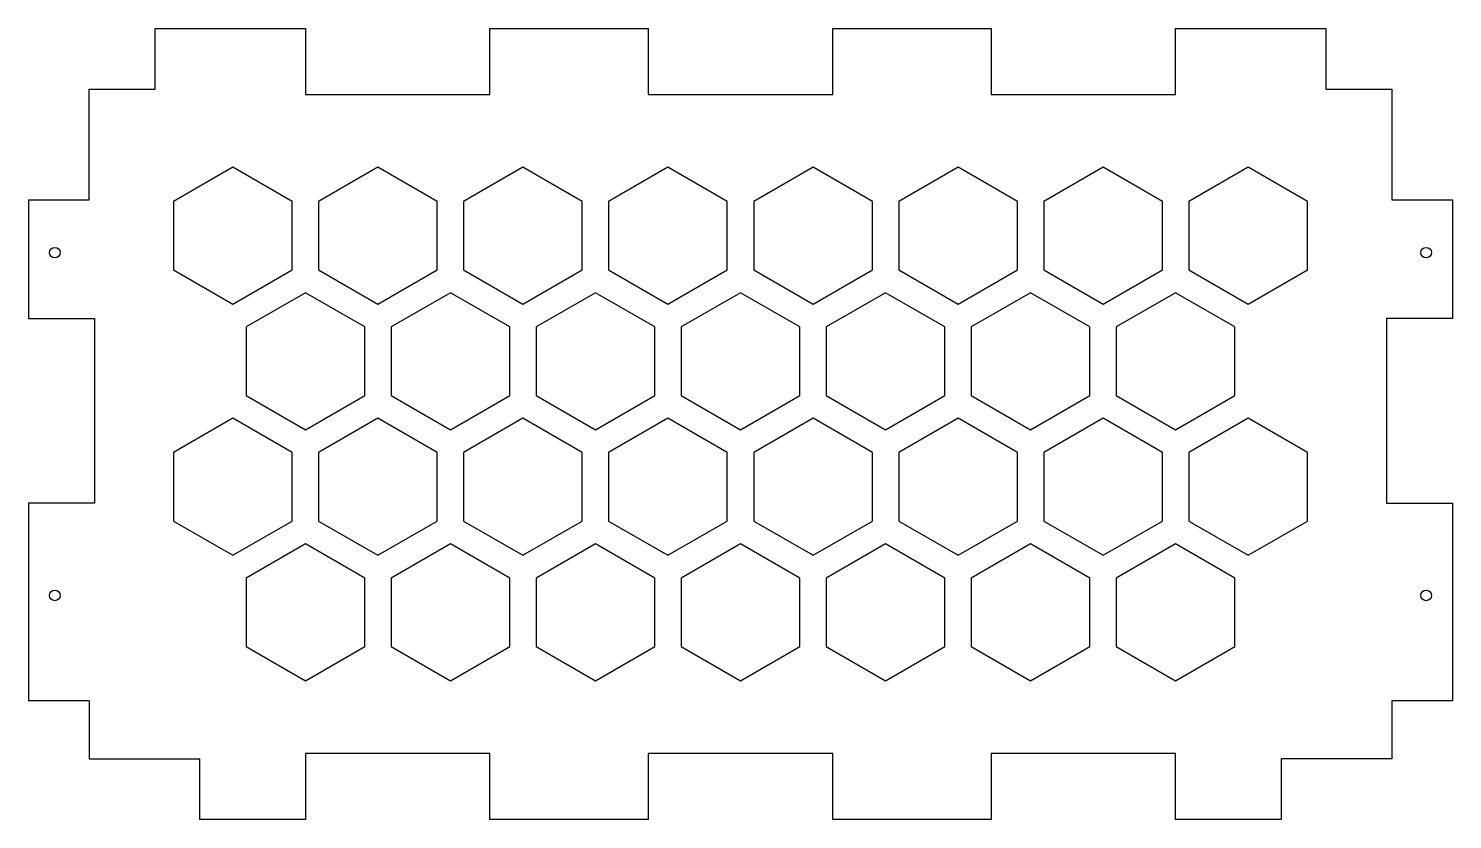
# Model space of a CAD drawing. Header units: millimetres. Extents: x -270 to 270, y -10 to 290.
import ezdxf

# ---------------------------------------------------------------- set-up
doc = ezdxf.new("R2010")
doc.units = ezdxf.units.MM

msp = doc.modelspace()

# ---------------------------------------------------------------- linework, layer by layer
at = {"color": 7, "linetype": 'Continuous', "lineweight": 25}
for p, q in [((-222, 290), (-165, 290)), ((-222, 267), (-222, 290)), ((-165, 290), (-165, 265)), ((-95, 290), (-35, 290)), ((-95, 265), (-95, 290)), ((-35, 290), (-35, 265)), ((35, 290), (95, 290)), ((35, 265), (35, 290)), ((95, 290), (95, 265)), ((165, 290), (222, 290)), ((165, 265), (165, 290)), ((222, 290), (222, 267)), ((-247, 267), (-222, 267)), ((-247, 225), (-247, 267)), ((-165, 265), (-95, 265)), ((-35, 265), (35, 265)), ((95, 265), (165, 265)), ((222, 267), (247, 267)), ((247, 267), (247, 225)), ((-192.5, 237.43), (-215, 224.44)), ((-170, 224.44), (-192.5, 237.43)), ((-137.5, 237.43), (-160, 224.44)), ((-115, 224.44), (-137.5, 237.43)), ((-82.5, 237.43), (-105, 224.44)), ((-60, 224.44), (-82.5, 237.43)), ((-27.5, 237.43), (-50, 224.44)), ((-5, 224.44), (-27.5, 237.43)), ((27.5, 237.43), (5, 224.44)), ((50, 224.44), (27.5, 237.43)), ((82.5, 237.43), (60, 224.44)), ((105, 224.44), (82.5, 237.43)), ((137.5, 237.43), (115, 224.44)), ((160, 224.44), (137.5, 237.43)), ((192.5, 237.43), (170, 224.44)), ((215, 224.44), (192.5, 237.43)), ((-270, 225), (-247, 225)), ((-270, 225), (-270, 180)), ((-215, 224.44), (-215, 198.46)), ((-170, 198.46), (-170, 224.44)), ((-160, 224.44), (-160, 198.46)), ((-115, 198.46), (-115, 224.44)), ((-105, 224.44), (-105, 198.46)), ((-60, 198.46), (-60, 224.44)), ((-50, 224.44), (-50, 198.46)), ((-5, 198.46), (-5, 224.44)), ((5, 224.44), (5, 198.46)), ((50, 198.46), (50, 224.44)), ((60, 224.44), (60, 198.46)), ((105, 198.46), (105, 224.44)), ((115, 224.44), (115, 198.46)), ((160, 198.46), (160, 224.44)), ((170, 224.44), (170, 198.46)), ((215, 198.46), (215, 224.44)), ((247, 225), (270, 225)), ((270, 225), (270, 180)), ((-215, 198.46), (-192.5, 185.47)), ((-192.5, 185.47), (-170, 198.46)), ((-160, 198.46), (-137.5, 185.47)), ((-137.5, 185.47), (-115, 198.46)), ((-105, 198.46), (-82.5, 185.47)), ((-82.5, 185.47), (-60, 198.46)), ((-50, 198.46), (-27.5, 185.47)), ((-27.5, 185.47), (-5, 198.46)), ((5, 198.46), (27.5, 185.47)), ((27.5, 185.47), (50, 198.46)), ((60, 198.46), (82.5, 185.47)), ((82.5, 185.47), (105, 198.46)), ((115, 198.46), (137.5, 185.47)), ((137.5, 185.47), (160, 198.46)), ((170, 198.46), (192.5, 185.47)), ((192.5, 185.47), (215, 198.46)), ((-165, 189.8), (-187.5, 176.81)), ((-142.5, 176.81), (-165, 189.8)), ((-110, 189.8), (-132.5, 176.81)), ((-87.5, 176.81), (-110, 189.8)), ((-55, 189.8), (-77.5, 176.81)), ((-32.5, 176.81), (-55, 189.8)), ((0, 189.8), (-22.5, 176.81)), ((22.5, 176.81), (0, 189.8)), ((55, 189.8), (32.5, 176.81)), ((77.5, 176.81), (55, 189.8)), ((110, 189.8), (87.5, 176.81)), ((132.5, 176.81), (110, 189.8)), ((165, 189.8), (142.5, 176.81)), ((187.5, 176.81), (165, 189.8)), ((-270, 180), (-245, 180)), ((-245, 180), (-245, 110)), ((245, 180), (245, 110)), ((270, 180), (245, 180)), ((-187.5, 176.81), (-187.5, 150.83)), ((-142.5, 150.83), (-142.5, 176.81)), ((-132.5, 176.81), (-132.5, 150.83)), ((-87.5, 150.83), (-87.5, 176.81)), ((-77.5, 176.81), (-77.5, 150.83)), ((-32.5, 150.83), (-32.5, 176.81)), ((-22.5, 176.81), (-22.5, 150.83)), ((22.5, 150.83), (22.5, 176.81)), ((32.5, 176.81), (32.5, 150.83)), ((77.5, 150.83), (77.5, 176.81)), ((87.5, 176.81), (87.5, 150.83)), ((132.5, 150.83), (132.5, 176.81)), ((142.5, 176.81), (142.5, 150.83)), ((187.5, 150.83), (187.5, 176.81)), ((-187.5, 150.83), (-165, 137.83)), ((-165, 137.83), (-142.5, 150.83)), ((-132.5, 150.83), (-110, 137.83)), ((-110, 137.83), (-87.5, 150.83)), ((-77.5, 150.83), (-55, 137.83)), ((-55, 137.83), (-32.5, 150.83)), ((-22.5, 150.83), (0, 137.83)), ((0, 137.83), (22.5, 150.83)), ((32.5, 150.83), (55, 137.83)), ((55, 137.83), (77.5, 150.83)), ((87.5, 150.83), (110, 137.83)), ((110, 137.83), (132.5, 150.83)), ((142.5, 150.83), (165, 137.83)), ((165, 137.83), (187.5, 150.83)), ((-192.5, 142.17), (-215, 129.17)), ((-170, 129.17), (-192.5, 142.17)), ((-137.5, 142.17), (-160, 129.17)), ((-115, 129.17), (-137.5, 142.17)), ((-82.5, 142.17), (-105, 129.17)), ((-60, 129.17), (-82.5, 142.17)), ((-27.5, 142.17), (-50, 129.17)), ((-5, 129.17), (-27.5, 142.17)), ((27.5, 142.17), (5, 129.17)), ((50, 129.17), (27.5, 142.17)), ((82.5, 142.17), (60, 129.17)), ((105, 129.17), (82.5, 142.17)), ((137.5, 142.17), (115, 129.17)), ((160, 129.17), (137.5, 142.17)), ((192.5, 142.17), (170, 129.17)), ((215, 129.17), (192.5, 142.17)), ((-215, 129.17), (-215, 103.19)), ((-170, 103.19), (-170, 129.17)), ((-160, 129.17), (-160, 103.19)), ((-115, 103.19), (-115, 129.17)), ((-105, 129.17), (-105, 103.19)), ((-60, 103.19), (-60, 129.17)), ((-50, 129.17), (-50, 103.19)), ((-5, 103.19), (-5, 129.17)), ((5, 129.17), (5, 103.19)), ((50, 103.19), (50, 129.17)), ((60, 129.17), (60, 103.19)), ((105, 103.19), (105, 129.17)), ((115, 129.17), (115, 103.19)), ((160, 103.19), (160, 129.17)), ((170, 129.17), (170, 103.19)), ((215, 103.19), (215, 129.17)), ((-245, 110), (-270, 110)), ((-270, 110), (-270, 35)), ((245, 110), (270, 110)), ((270, 110), (270, 35)), ((-215, 103.19), (-192.5, 90.2)), ((-192.5, 90.2), (-170, 103.19)), ((-160, 103.19), (-137.5, 90.2)), ((-137.5, 90.2), (-115, 103.19)), ((-105, 103.19), (-82.5, 90.2)), ((-82.5, 90.2), (-60, 103.19)), ((-50, 103.19), (-27.5, 90.2)), ((-27.5, 90.2), (-5, 103.19)), ((5, 103.19), (27.5, 90.2)), ((27.5, 90.2), (50, 103.19)), ((60, 103.19), (82.5, 90.2)), ((82.5, 90.2), (105, 103.19)), ((115, 103.19), (137.5, 90.2)), ((137.5, 90.2), (160, 103.19)), ((170, 103.19), (192.5, 90.2)), ((192.5, 90.2), (215, 103.19)), ((-165, 94.53), (-187.5, 81.54)), ((-142.5, 81.54), (-165, 94.53)), ((-110, 94.53), (-132.5, 81.54)), ((-87.5, 81.54), (-110, 94.53)), ((-55, 94.53), (-77.5, 81.54)), ((-32.5, 81.54), (-55, 94.53)), ((0, 94.53), (-22.5, 81.54)), ((22.5, 81.54), (0, 94.53)), ((55, 94.53), (32.5, 81.54)), ((77.5, 81.54), (55, 94.53)), ((110, 94.53), (87.5, 81.54)), ((132.5, 81.54), (110, 94.53)), ((165, 94.53), (142.5, 81.54)), ((187.5, 81.54), (165, 94.53)), ((-187.5, 81.54), (-187.5, 55.56)), ((-142.5, 55.56), (-142.5, 81.54)), ((-132.5, 81.54), (-132.5, 55.56)), ((-87.5, 55.56), (-87.5, 81.54)), ((-77.5, 81.54), (-77.5, 55.56)), ((-32.5, 55.56), (-32.5, 81.54)), ((-22.5, 81.54), (-22.5, 55.56)), ((22.5, 55.56), (22.5, 81.54)), ((32.5, 81.54), (32.5, 55.56)), ((77.5, 55.56), (77.5, 81.54)), ((87.5, 81.54), (87.5, 55.56)), ((132.5, 55.56), (132.5, 81.54)), ((142.5, 81.54), (142.5, 55.56)), ((187.5, 55.56), (187.5, 81.54)), ((-187.5, 55.56), (-165, 42.57)), ((-165, 42.57), (-142.5, 55.56)), ((-132.5, 55.56), (-110, 42.57)), ((-110, 42.57), (-87.5, 55.56)), ((-77.5, 55.56), (-55, 42.57)), ((-55, 42.57), (-32.5, 55.56)), ((-22.5, 55.56), (0, 42.57)), ((0, 42.57), (22.5, 55.56)), ((32.5, 55.56), (55, 42.57)), ((55, 42.57), (77.5, 55.56)), ((87.5, 55.56), (110, 42.57)), ((110, 42.57), (132.5, 55.56)), ((142.5, 55.56), (165, 42.57)), ((165, 42.57), (187.5, 55.56)), ((-247, 35), (-270, 35)), ((-247, 35), (-247, 13)), ((247, 35), (247, 13)), ((270, 35), (247, 35)), ((-247, 13), (-205, 13)), ((-205, -10), (-205, 13)), ((-165, 15), (-165, -10)), ((-95, 15), (-165, 15)), ((-95, -10), (-95, 15)), ((-35, 15), (-35, -10)), ((35, 15), (-35, 15)), ((35, -10), (35, 15)), ((95, 15), (95, -10)), ((165, 15), (95, 15)), ((165, -10), (165, 15)), ((247, 13), (205, 13)), ((205, 13), (205, -10)), ((-165, -10), (-205, -10)), ((-35, -10), (-95, -10)), ((95, -10), (35, -10)), ((205, -10), (165, -10))]:
    msp.add_line(p, q, dxfattribs=at)
for centre in [(-260, 205), (260, 205), (-260, 75), (260, 75)]:
    msp.add_circle(centre, 2, dxfattribs=at)

doc.saveas('drawing.dxf')
